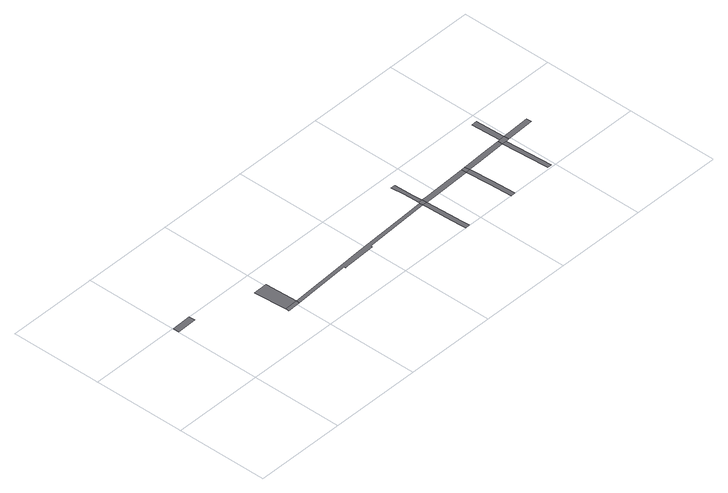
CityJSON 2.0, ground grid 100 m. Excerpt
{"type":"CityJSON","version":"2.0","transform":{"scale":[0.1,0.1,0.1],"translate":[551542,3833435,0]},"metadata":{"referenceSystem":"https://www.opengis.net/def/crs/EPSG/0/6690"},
"CityObjects":{
"road1":{"type":"Road","attributes":{"RoadStructureAttribute.sectionType":"1"},"geometry":[{"type":"MultiSurface","lod":"1","boundaries":[[[0,1,2,3]]]}]},
"road2":{"type":"Road","geometry":[{"type":"MultiSurface","lod":"1","boundaries":[[[4,5,6,7]]]}]},
"road3":{"type":"Road","attributes":{"RoadStructureAttribute.sectionType":"1"},"geometry":[{"type":"MultiSurface","lod":"1","boundaries":[[[8,9,5,4]]]}]},
"road4":{"type":"Road","attributes":{"RoadStructureAttribute.sectionType":"1"},"geometry":[{"type":"MultiSurface","lod":"1","boundaries":[[[10,11,12,13,14,4,7,15,16,17,18,19,20,21,22,23]]]}]},
"road5":{"type":"Road","attributes":{"RoadStructureAttribute.sectionType":"1"},"geometry":[{"type":"MultiSurface","lod":"1","boundaries":[[[23,24,25,26,27,28,29,30,31,32]]]}]},
"road6":{"type":"Road","geometry":[{"type":"MultiSurface","lod":"1","boundaries":[[[33,34,10,23,32]]]}]},
"road7":{"type":"Road","attributes":{"RoadStructureAttribute.sectionType":"1"},"geometry":[{"type":"MultiSurface","lod":"1","boundaries":[[[35,36,37,38,34,33]]]}]},
"road8":{"type":"Road","attributes":{"RoadStructureAttribute.sectionType":"1"},"geometry":[{"type":"MultiSurface","lod":"1","boundaries":[[[39,40,33,32,41,42]]]}]},
"road9":{"type":"Road","attributes":{"RoadStructureAttribute.sectionType":"1"},"geometry":[{"type":"MultiSurface","lod":"1","boundaries":[[[43,44,42,45,46,47]]]}]},
"road10":{"type":"Road","geometry":[{"type":"MultiSurface","lod":"1","boundaries":[[[48,39,42,44]]]}]},
"road11":{"type":"Road","attributes":{"RoadStructureAttribute.sectionType":"1"},"geometry":[{"type":"MultiSurface","lod":"1","boundaries":[[[49,50,51,48,44,52,53,54,55]]]}]},
"road12":{"type":"Road","attributes":{"RoadStructureAttribute.sectionType":"1"},"geometry":[{"type":"MultiSurface","lod":"1","boundaries":[[[56,55,57,58,59]]]}]},
"road13":{"type":"Road","geometry":[{"type":"MultiSurface","lod":"1","boundaries":[[[60,61,49,55,56,62]]]}]},
"road14":{"type":"Road","attributes":{"RoadStructureAttribute.sectionType":"1"},"geometry":[{"type":"MultiSurface","lod":"1","boundaries":[[[63,64,61,60]]]}]},
"road15":{"type":"Road","attributes":{"RoadStructureAttribute.sectionType":"1"},"geometry":[{"type":"MultiSurface","lod":"1","boundaries":[[[65,66,60,62]]]}]}
},
"vertices":[
[227,939,0],[224,1004,0],[6,994,0],[9,929,0],
[1036,445,0],[885,436,0],[887,399,0],[1034,405,0],
[1018,797,0],[866,795,0],
[2775,537,0],[2661,531,0],[1888,491,0],[1621,476,0],[1178,452,0],[1179,413,0],[1656,443,0],[1669,443,0],[1673,426,0],[1676,424,0],[2049,445,0],[2048,462,0],[2718,496,0],[2783,499,0],
[2785,454,0],[2795,231,0],[2801,72,0],[2805,1,0],[2855,3,0],[2851,99,0],[2845,234,0],[2836,422,0],[2833,495,0],
[2827,552,0],[2785,552,0],
[2822,657,0],[2812,867,0],[2769,872,0],[2777,720,0],
[3375,575,0],[2896,555,0],[2937,499,0],[3378,518,0],
[3446,262,0],[3433,521,0],[3394,260,0],[3410,1,0],[3460,4,0],
[3421,577,0],
[3887,597,0],[3651,587,0],[3535,582,0],[3467,523,0],[3560,527,0],[3655,532,0],[3890,543,0],
[3940,543,0],[3920,58,0],[3922,26,0],[3970,24,0],
[3974,601,0],[3917,598,0],[3977,546,0],
[3961,926,0],[3901,923,0],
[4297,564,0],[4294,619,0]
]}
